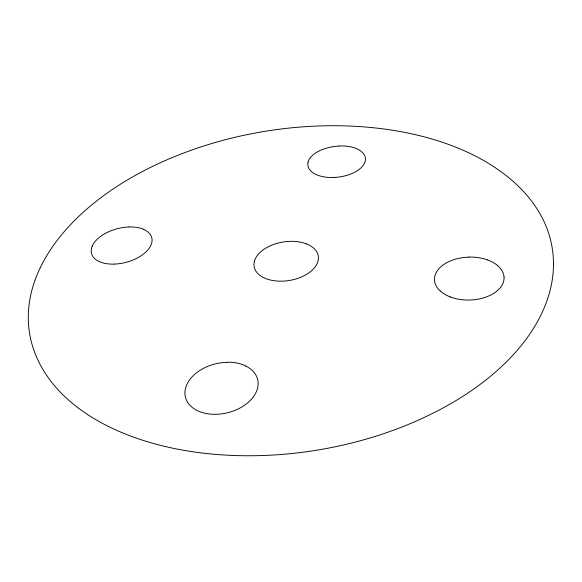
<?xml version="1.0" encoding="UTF-8"?>
<svg xmlns="http://www.w3.org/2000/svg" width="582" height="582" viewBox="0 0 582 582"><rect width="100%" height="100%" fill="white"/><g stroke="black" fill="none" stroke-linecap="round" stroke-linejoin="round"><path stroke-width="0.87" d="M254.334 261.747A32.381 19.41 -9.3 0 0 264.963 278.254A32.607 19.541 -9.3 0 0 282.052 281.171A32.366 19.402 -9.3 0 0 301.025 277.156A32.381 19.41 -9.3 0 0 311.166 271.088A32.592 19.533 -9.3 0 0 318.267 259.892A32.366 19.395 -9.3 0 0 306.641 243.967M254.298 261.696A32.607 19.541 -9.3 0 1 261.9 250.849A32.359 19.395 -9.3 0 1 271.845 245.146A32.366 19.395 -9.3 0 1 290.003 241.341A32.599 19.533 -9.3 0 1 306.583 243.909M308.009 162.756A28.896 15.379 -7.3 0 0 318.507 175.502A29.085 15.481 -7.3 0 0 334.01 177.481M307.922 162.669A29.085 15.481 -7.3 0 1 314.156 154.004A28.882 15.372 -7.3 0 1 322.85 149.385A28.889 15.379 -7.3 0 1 339.03 146.075M339.066 145.995A29.085 15.481 -7.3 0 1 354.147 147.741A28.882 15.372 -7.3 0 1 361.597 151.706A28.882 15.372 -7.3 0 1 365.438 160.188A29.093 15.488 -7.3 0 1 359.618 169.086A28.889 15.379 -7.3 0 1 334.104 177.445M92.254 246.128A31.035 17.315 -14.7 0 0 98.962 261.456A31.246 17.431 -14.7 0 0 114.101 264.112M92.225 246.077A31.239 17.424 -14.7 0 1 101.224 235.95A31.013 17.3 -14.7 0 1 111.431 230.603A31.035 17.307 -14.7 0 1 128.84 226.995M128.935 226.958A31.239 17.424 -14.7 0 1 143.696 229.308M143.638 229.395A31.013 17.3 -14.7 0 1 151.327 244.214A31.246 17.424 -14.7 0 1 142.699 254.654A31.028 17.307 -14.7 0 1 114.188 264.075M440.108 290.891A34.673 21.367 -1.9 0 1 434.47 278.923A34.913 21.519 -1.9 0 1 440.305 267.269A34.651 21.359 -1.9 0 1 449.864 261.165A34.673 21.367 -1.9 0 1 468.83 257.135M450.068 296.849A34.658 21.367 -1.9 0 1 440.232 290.898M504.063 277.207A34.905 21.512 -1.9 0 1 498.898 289.269A34.673 21.374 -1.9 0 1 489.2 295.78A34.658 21.367 -1.9 0 1 469.332 300.057A34.905 21.512 -1.9 0 1 449.944 296.835M468.757 257.069A34.905 21.512 -1.9 0 1 487.469 259.885M487.556 259.95A34.658 21.359 -1.9 0 1 497.523 265.487M497.501 265.552A34.673 21.374 -1.9 0 1 504.048 277.279M227.417 362.339A36.993 25.077 -13.7 0 0 195.181 373.92A37.27 25.266 -13.7 0 0 185.636 387.903A37.008 25.091 -13.7 0 0 187.782 402.533A37.008 25.091 -13.7 0 0 196.098 409.975A37.255 25.252 -13.7 0 0 215.085 414.319A36.993 25.084 -13.7 0 0 236.852 409.568A37.022 25.106 -13.7 0 0 248.805 401.864A37.255 25.252 -13.7 0 0 257.746 387.343A36.972 25.062 -13.7 0 0 254.516 373.004A36.957 25.055 -13.7 0 0 245.931 366.093M227.497 362.215A37.255 25.252 -13.7 0 1 245.873 366.02M40.311 267.596A263.588 160.763 -9.3 0 0 39.176 362.615A263.726 160.938 -9.3 0 0 94.335 418.771A265.399 161.825 -9.3 0 0 246.994 455.757A263.777 161.025 -9.3 0 0 427.508 415.875A263.741 160.959 -9.3 0 0 513.775 354.227A265.472 161.912 -9.3 0 0 552.885 253.119A263.551 160.741 -9.3 0 0 501.117 171.785A263.377 160.537 -9.3 0 0 433.052 139.324A265.676 162.16 -9.3 0 0 312.847 126.236A263.34 160.465 -9.3 0 0 186.786 151.866A263.384 160.53 -9.3 0 0 112.501 189.397A265.603 162.072 -9.3 0 0 40.333 267.596"/></g></svg>
